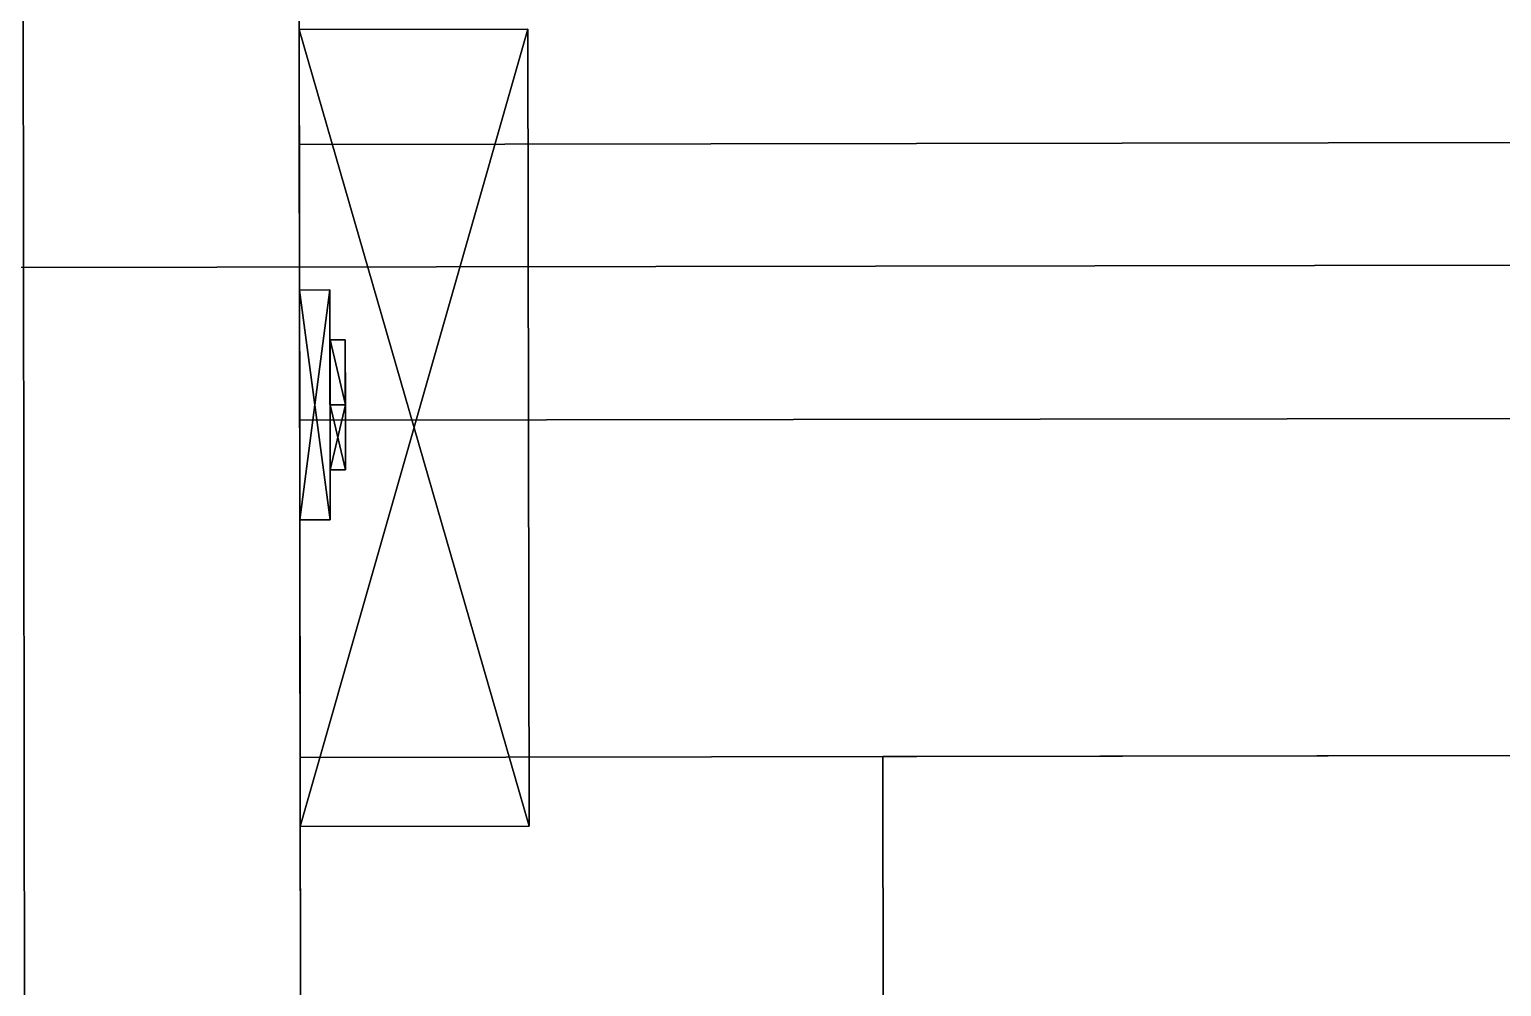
# Model space of a CAD drawing. Extents: x 0 to 3022, y -4615 to 0.
# Drawn here: x 1030.4 to 1126.4, y -3510.6 to -3448.2 of the extents above; entities that cross this region are included whole.
import ezdxf

# ---------------------------------------------------------------- set-up
doc = ezdxf.new("R2010")
doc.units = 0
for name, color, linetype in [('LAYER0', 7, 'CONTINUOUS'), ('LAYER1', 7, 'CONTINUOUS'), ('LAYER144', 7, 'CONTINUOUS'), ('LAYER148', 7, 'CONTINUOUS'), ('LAYER151', 7, 'CONTINUOUS'), ('LAYER153', 7, 'CONTINUOUS'), ('LAYER154', 7, 'CONTINUOUS'), ('LAYER163', 7, 'CONTINUOUS'), ('LAYER188', 7, 'CONTINUOUS'), ('LAYER229', 253, 'CONTINUOUS'), ('LAYER235', 253, 'CONTINUOUS'), ('LAYER241', 253, 'CONTINUOUS'), ('LAYER247', 253, 'CONTINUOUS'), ('LAYER253', 253, 'CONTINUOUS'), ('LAYER349', 7, 'CONTINUOUS'), ('LAYER350', 7, 'CONTINUOUS'), ('LAYER93', 253, 'CONTINUOUS')]:
    doc.layers.add(name, color=color, linetype=linetype)

msp = doc.modelspace()

# ---------------------------------------------------------------- linework, layer by layer
at = {"layer": 'LAYER0', "invisible_edges": 1}
for points in [[(2992, 0), (0, -4167.22), (0, 0), (2992, 0)], [(2992, -4162.78, 5), (0, 0, 5), (0, -4167.22, 5), (2992, -4162.78, 5)], [(0, 0, 5), (2992, -4162.78, 5), (2992, 0, 5), (0, 0, 5)], [(0, -4167.22), (2992, 0), (2992, -4162.78), (0, -4167.22)]]:
    msp.add_3dface(points, dxfattribs=at)
at = {"layer": 'LAYER144', "invisible_edges": 1}
for points in [[(1048.86, -4015.664, 5.0002), (1029.998, -3435.691, 5.0002), (1047.998, -3435.665, 5.0002), (1048.86, -4015.664, 5.0002)], [(1030.86, -4015.691, 2555), (1047.998, -3435.665, 2555), (1029.998, -3435.691, 2555), (1030.86, -4015.691, 2555)], [(1029.998, -3435.691, 5.0002), (1048.86, -4015.664, 5.0002), (1030.86, -4015.691, 5.0002), (1029.998, -3435.691, 5.0002)], [(1029.998, -3435.691, 5.0002), (1030.86, -4015.691, 2555), (1029.998, -3435.691, 2555), (1029.998, -3435.691, 5.0002)], [(1030.86, -4015.691, 2555), (1029.998, -3435.691, 5.0002), (1030.86, -4015.691, 5.0002), (1030.86, -4015.691, 2555)], [(1047.998, -3435.665, 2555), (1030.86, -4015.691, 2555), (1048.86, -4015.664, 2555), (1047.998, -3435.665, 2555)], [(1048.86, -4015.664, 5.0002), (1047.998, -3435.665, 2555), (1048.86, -4015.664, 2555), (1048.86, -4015.664, 5.0002)], [(1047.998, -3435.665, 2555), (1048.86, -4015.664, 5.0002), (1047.998, -3435.665, 5.0002), (1047.998, -3435.665, 2555)]]:
    msp.add_3dface(points, dxfattribs=at)
at = {"layer": 'LAYER148', "invisible_edges": 1}
for points in [[(1047.998, -3435.665, 2554), (1781.859, -4014.575, 2554), (1780.997, -3434.576, 2554), (1047.998, -3435.665, 2554)], [(1780.997, -3434.576, 2536), (1048.86, -4015.664, 2536), (1047.998, -3435.665, 2536), (1780.997, -3434.576, 2536)], [(1048.86, -4015.664, 2536), (1780.997, -3434.576, 2536), (1781.859, -4014.575, 2536), (1048.86, -4015.664, 2536)], [(1781.859, -4014.575, 2554), (1047.998, -3435.665, 2554), (1048.86, -4015.664, 2554), (1781.859, -4014.575, 2554)], [(1048.86, -4015.664, 2536), (1047.998, -3435.665, 2554), (1047.998, -3435.665, 2536), (1048.86, -4015.664, 2536)], [(1047.998, -3435.665, 2554), (1048.86, -4015.664, 2536), (1048.86, -4015.664, 2554), (1047.998, -3435.665, 2554)]]:
    msp.add_3dface(points, dxfattribs=at)
at = {"layer": 'LAYER151', "invisible_edges": 1}
for points in [[(1048.088, -3495.665, 466.9984), (1781.823, -3989.975, 466.9984), (1781.087, -3494.575, 466.9984), (1048.088, -3495.665, 466.9984)], [(1781.087, -3494.575, 448.9984), (1048.088, -3495.665, 466.9984), (1781.087, -3494.575, 466.9984), (1781.087, -3494.575, 448.9984)], [(1048.088, -3495.665, 466.9984), (1781.087, -3494.575, 448.9984), (1048.088, -3495.665, 448.9984), (1048.088, -3495.665, 466.9984)], [(1781.087, -3494.575, 448.9984), (1048.824, -3991.064, 448.9984), (1048.088, -3495.665, 448.9984), (1781.087, -3494.575, 448.9984)], [(1048.824, -3991.064, 448.9984), (1781.087, -3494.575, 448.9984), (1781.823, -3989.975, 448.9984), (1048.824, -3991.064, 448.9984)], [(1781.823, -3989.975, 466.9984), (1048.088, -3495.665, 466.9984), (1048.824, -3991.064, 466.9984), (1781.823, -3989.975, 466.9984)], [(1048.824, -3991.064, 448.9984), (1048.088, -3495.665, 466.9984), (1048.088, -3495.665, 448.9984), (1048.824, -3991.064, 448.9984)], [(1048.088, -3495.665, 466.9984), (1048.824, -3991.064, 448.9984), (1048.824, -3991.064, 466.9984), (1048.088, -3495.665, 466.9984)]]:
    msp.add_3dface(points, dxfattribs=at)
at = {"layer": 'LAYER153', "invisible_edges": 1}
for points in [[(1780.997, -3434.576, 85), (1048.86, -4015.664, 85), (1047.998, -3435.665, 85), (1780.997, -3434.576, 85)], [(1047.998, -3435.665, 103), (1781.859, -4014.575, 103), (1780.997, -3434.576, 103), (1047.998, -3435.665, 103)], [(1048.86, -4015.664, 85), (1780.997, -3434.576, 85), (1781.859, -4014.575, 85), (1048.86, -4015.664, 85)], [(1048.86, -4015.664, 85), (1047.998, -3435.665, 103), (1047.998, -3435.665, 85), (1048.86, -4015.664, 85)], [(1047.998, -3435.665, 103), (1048.86, -4015.664, 85), (1048.86, -4015.664, 103), (1047.998, -3435.665, 103)], [(1781.859, -4014.575, 103), (1047.998, -3435.665, 103), (1048.86, -4015.664, 103), (1781.859, -4014.575, 103)]]:
    msp.add_3dface(points, dxfattribs=at)
at = {"layer": 'LAYER154', "invisible_edges": 1}
for points in [[(1781.054, -3472.575, 5), (1048.028, -3455.664, 5), (1781.027, -3454.575, 5), (1781.054, -3472.575, 5)], [(1048.055, -3473.664, 85), (1781.027, -3454.575, 85), (1048.028, -3455.664, 85), (1048.055, -3473.664, 85)], [(1048.028, -3455.664, 5), (1781.027, -3454.575, 85), (1781.027, -3454.575, 5), (1048.028, -3455.664, 5)], [(1781.027, -3454.575, 85), (1048.028, -3455.664, 5), (1048.028, -3455.664, 85), (1781.027, -3454.575, 85)], [(1781.027, -3454.575, 85), (1048.055, -3473.664, 85), (1781.054, -3472.575, 85), (1781.027, -3454.575, 85)], [(1048.028, -3455.664, 5), (1781.054, -3472.575, 5), (1048.055, -3473.664, 5), (1048.028, -3455.664, 5)], [(1048.055, -3473.664, 85), (1048.028, -3455.664, 5), (1048.055, -3473.664, 5), (1048.055, -3473.664, 85)], [(1048.028, -3455.664, 5), (1048.055, -3473.664, 85), (1048.028, -3455.664, 85), (1048.028, -3455.664, 5)], [(1048.055, -3473.664, 85), (1781.054, -3472.575, 5), (1781.054, -3472.575, 85), (1048.055, -3473.664, 85)], [(1781.054, -3472.575, 5), (1048.055, -3473.664, 85), (1048.055, -3473.664, 5), (1781.054, -3472.575, 5)]]:
    msp.add_3dface(points, dxfattribs=at)
at = {"layer": 'LAYER163', "invisible_edges": 1}
for points in [[(1743.086, -3494.631, 106), (1086.114, -3513.607, 105.9998), (1086.087, -3495.607, 105.9998), (1743.086, -3494.631, 106)], [(1086.087, -3495.607, 249.4998), (1743.113, -3512.631, 249.5), (1743.086, -3494.631, 249.5), (1086.087, -3495.607, 249.4998)], [(1086.087, -3495.607, 249.4998), (1743.086, -3494.631, 106), (1086.087, -3495.607, 105.9998), (1086.087, -3495.607, 249.4998)], [(1743.086, -3494.631, 106), (1086.087, -3495.607, 249.4998), (1743.086, -3494.631, 249.5), (1743.086, -3494.631, 106)], [(1086.114, -3513.607, 105.9998), (1743.086, -3494.631, 106), (1743.113, -3512.631, 106), (1086.114, -3513.607, 105.9998)], [(1086.087, -3495.607, 249.4998), (1086.114, -3513.607, 105.9998), (1086.114, -3513.607, 249.4998), (1086.087, -3495.607, 249.4998)], [(1086.114, -3513.607, 105.9998), (1086.087, -3495.607, 249.4998), (1086.087, -3495.607, 105.9998), (1086.114, -3513.607, 105.9998)], [(1743.113, -3512.631, 249.5), (1086.087, -3495.607, 249.4998), (1086.114, -3513.607, 249.4998), (1743.113, -3512.631, 249.5)]]:
    msp.add_3dface(points, dxfattribs=at)
at = {"layer": 'LAYER188', "invisible_edges": 1}
for points in [[(1743.086, -3494.631, 277.4994), (1086.114, -3513.607, 277.4992), (1086.087, -3495.607, 277.4992), (1743.086, -3494.631, 277.4994)], [(1086.087, -3495.607, 420.9992), (1743.113, -3512.631, 420.9994), (1743.086, -3494.631, 420.9994), (1086.087, -3495.607, 420.9992)], [(1086.087, -3495.607, 420.9992), (1743.086, -3494.631, 277.4994), (1086.087, -3495.607, 277.4992), (1086.087, -3495.607, 420.9992)], [(1743.086, -3494.631, 277.4994), (1086.087, -3495.607, 420.9992), (1743.086, -3494.631, 420.9994), (1743.086, -3494.631, 277.4994)], [(1086.114, -3513.607, 277.4992), (1743.086, -3494.631, 277.4994), (1743.113, -3512.631, 277.4994), (1086.114, -3513.607, 277.4992)], [(1086.087, -3495.607, 420.9992), (1086.114, -3513.607, 277.4992), (1086.114, -3513.607, 420.9992), (1086.087, -3495.607, 420.9992)], [(1086.114, -3513.607, 277.4992), (1086.087, -3495.607, 420.9992), (1086.087, -3495.607, 277.4992), (1086.114, -3513.607, 277.4992)], [(1743.113, -3512.631, 420.9994), (1086.087, -3495.607, 420.9992), (1086.114, -3513.607, 420.9992), (1743.113, -3512.631, 420.9994)]]:
    msp.add_3dface(points, dxfattribs=at)
at = {"layer": 'LAYER229'}
for points in [[(1048.017, -3448.164, 181.2174), (1062.938, -3448.142, 181.2174), (1048.094, -3500.164, 181.2174), (1048.017, -3448.164, 181.2174)], [(1048.017, -3448.164, 194.7826), (1063.016, -3500.142, 194.7826), (1062.938, -3448.142, 194.7826), (1048.017, -3448.164, 194.7826)], [(1048.094, -3500.164, 194.7826), (1063.016, -3500.142, 194.7826), (1048.017, -3448.164, 194.7826), (1048.094, -3500.164, 194.7826)], [(1048.094, -3500.164, 181.2174), (1062.938, -3448.142, 181.2174), (1063.016, -3500.142, 181.2174), (1048.094, -3500.164, 181.2174)], [(1062.938, -3448.142, 181.2174), (1062.938, -3448.142, 194.7826), (1063.016, -3500.142, 181.2174), (1062.938, -3448.142, 181.2174)], [(1063.016, -3500.142, 181.2174), (1062.938, -3448.142, 194.7826), (1063.016, -3500.142, 194.7826), (1063.016, -3500.142, 181.2174)], [(1050.032, -3465.161, 214), (1048.042, -3465.164, 214), (1048.064, -3480.164, 214), (1050.032, -3465.161, 214)], [(1050.054, -3480.161, 162), (1048.042, -3465.164, 162), (1050.032, -3465.161, 162), (1050.054, -3480.161, 162)], [(1048.042, -3465.164, 162), (1048.042, -3465.164, 214), (1050.032, -3465.161, 214), (1048.042, -3465.164, 162)], [(1048.042, -3465.164, 162), (1050.032, -3465.161, 214), (1050.032, -3465.161, 162), (1048.042, -3465.164, 162)], [(1050.054, -3480.161, 162), (1048.064, -3480.164, 162), (1048.042, -3465.164, 162), (1050.054, -3480.161, 162)], [(1050.032, -3465.161, 214), (1048.064, -3480.164, 214), (1050.054, -3480.161, 214), (1050.032, -3465.161, 214)], [(1050.032, -3465.161, 162), (1050.032, -3465.161, 214), (1050.054, -3480.161, 214), (1050.032, -3465.161, 162)], [(1050.032, -3465.161, 162), (1050.054, -3480.161, 214), (1050.054, -3480.161, 162), (1050.032, -3465.161, 162)], [(1051.031, -3468.417, 206.087), (1051.038, -3472.66, 201.2909), (1050.036, -3468.418, 206.087), (1051.031, -3468.417, 206.087)], [(1050.036, -3468.418, 206.087), (1051.038, -3472.66, 210.883), (1051.031, -3468.417, 206.087), (1050.036, -3468.418, 206.087)], [(1051.031, -3468.417, 169.913), (1051.038, -3472.66, 165.117), (1050.036, -3468.418, 169.913), (1051.031, -3468.417, 169.913)], [(1050.036, -3468.418, 169.913), (1051.038, -3472.66, 174.7091), (1051.031, -3468.417, 169.913), (1050.036, -3468.418, 169.913)], [(1050.036, -3468.418, 206.087), (1051.038, -3472.66, 201.2909), (1050.043, -3472.661, 201.2909), (1050.036, -3468.418, 206.087)], [(1050.043, -3472.661, 210.883), (1050.043, -3472.661, 201.2909), (1050.036, -3468.418, 206.087), (1050.043, -3472.661, 210.883)], [(1050.043, -3472.661, 210.883), (1051.038, -3472.66, 210.883), (1050.036, -3468.418, 206.087), (1050.043, -3472.661, 210.883)], [(1050.036, -3468.418, 169.913), (1051.038, -3472.66, 165.117), (1050.043, -3472.661, 165.117), (1050.036, -3468.418, 169.913)], [(1050.043, -3472.661, 174.7091), (1050.043, -3472.661, 165.117), (1050.036, -3468.418, 169.913), (1050.043, -3472.661, 174.7091)], [(1050.043, -3472.661, 174.7091), (1051.038, -3472.66, 174.7091), (1050.036, -3468.418, 169.913), (1050.043, -3472.661, 174.7091)], [(1051.038, -3472.66, 210.883), (1051.044, -3476.902, 206.087), (1051.031, -3468.417, 206.087), (1051.038, -3472.66, 210.883)], [(1051.031, -3468.417, 206.087), (1051.044, -3476.902, 206.087), (1051.038, -3472.66, 201.2909), (1051.031, -3468.417, 206.087)], [(1051.038, -3472.66, 174.7091), (1051.044, -3476.902, 169.913), (1051.031, -3468.417, 169.913), (1051.038, -3472.66, 174.7091)], [(1051.031, -3468.417, 169.913), (1051.044, -3476.902, 169.913), (1051.038, -3472.66, 165.117), (1051.031, -3468.417, 169.913)], [(1051.038, -3472.66, 201.2909), (1051.044, -3476.902, 206.087), (1050.043, -3472.661, 201.2909), (1051.038, -3472.66, 201.2909)], [(1050.049, -3476.904, 206.087), (1051.038, -3472.66, 210.883), (1050.043, -3472.661, 210.883), (1050.049, -3476.904, 206.087)], [(1051.038, -3472.66, 165.117), (1051.044, -3476.902, 169.913), (1050.043, -3472.661, 165.117), (1051.038, -3472.66, 165.117)], [(1050.049, -3476.904, 169.913), (1051.038, -3472.66, 174.7091), (1050.043, -3472.661, 174.7091), (1050.049, -3476.904, 169.913)], [(1050.043, -3472.661, 201.2909), (1051.044, -3476.902, 206.087), (1050.049, -3476.904, 206.087), (1050.043, -3472.661, 201.2909)], [(1050.043, -3472.661, 210.883), (1050.049, -3476.904, 206.087), (1050.043, -3472.661, 201.2909), (1050.043, -3472.661, 210.883)], [(1050.043, -3472.661, 165.117), (1051.044, -3476.902, 169.913), (1050.049, -3476.904, 169.913), (1050.043, -3472.661, 165.117)], [(1050.043, -3472.661, 174.7091), (1050.049, -3476.904, 169.913), (1050.043, -3472.661, 165.117), (1050.043, -3472.661, 174.7091)], [(1051.044, -3476.902, 206.087), (1051.038, -3472.66, 210.883), (1050.049, -3476.904, 206.087), (1051.044, -3476.902, 206.087)], [(1051.044, -3476.902, 169.913), (1051.038, -3472.66, 174.7091), (1050.049, -3476.904, 169.913), (1051.044, -3476.902, 169.913)], [(1050.054, -3480.161, 214), (1048.064, -3480.164, 214), (1048.064, -3480.164, 162), (1050.054, -3480.161, 214)], [(1050.054, -3480.161, 214), (1048.064, -3480.164, 162), (1050.054, -3480.161, 162), (1050.054, -3480.161, 214)], [(1048.094, -3500.164, 181.2174), (1063.016, -3500.142, 181.2174), (1048.094, -3500.164, 194.7826), (1048.094, -3500.164, 181.2174)], [(1048.094, -3500.164, 194.7826), (1063.016, -3500.142, 181.2174), (1063.016, -3500.142, 194.7826), (1048.094, -3500.164, 194.7826)]]:
    msp.add_3dface(points, dxfattribs=at)
at = {"layer": 'LAYER235'}
for points in [[(1048.017, -3448.164, 747.2172), (1062.938, -3448.142, 747.2172), (1048.094, -3500.164, 747.2172), (1048.017, -3448.164, 747.2172)], [(1048.017, -3448.164, 760.7824), (1063.016, -3500.142, 760.7824), (1062.938, -3448.142, 760.7824), (1048.017, -3448.164, 760.7824)], [(1048.094, -3500.164, 760.7824), (1063.016, -3500.142, 760.7824), (1048.017, -3448.164, 760.7824), (1048.094, -3500.164, 760.7824)], [(1048.094, -3500.164, 747.2172), (1062.938, -3448.142, 747.2172), (1063.016, -3500.142, 747.2172), (1048.094, -3500.164, 747.2172)], [(1062.938, -3448.142, 747.2172), (1062.938, -3448.142, 760.7824), (1063.016, -3500.142, 747.2172), (1062.938, -3448.142, 747.2172)], [(1063.016, -3500.142, 747.2172), (1062.938, -3448.142, 760.7824), (1063.016, -3500.142, 760.7824), (1063.016, -3500.142, 747.2172)], [(1050.032, -3465.161, 779.9998), (1048.042, -3465.164, 779.9998), (1048.064, -3480.164, 779.9998), (1050.032, -3465.161, 779.9998)], [(1050.054, -3480.161, 727.9998), (1048.042, -3465.164, 727.9998), (1050.032, -3465.161, 727.9998), (1050.054, -3480.161, 727.9998)], [(1048.042, -3465.164, 727.9998), (1048.042, -3465.164, 779.9998), (1050.032, -3465.161, 779.9998), (1048.042, -3465.164, 727.9998)], [(1048.042, -3465.164, 727.9998), (1050.032, -3465.161, 779.9998), (1050.032, -3465.161, 727.9998), (1048.042, -3465.164, 727.9998)], [(1050.054, -3480.161, 727.9998), (1048.064, -3480.164, 727.9998), (1048.042, -3465.164, 727.9998), (1050.054, -3480.161, 727.9998)], [(1050.032, -3465.161, 779.9998), (1048.064, -3480.164, 779.9998), (1050.054, -3480.161, 779.9998), (1050.032, -3465.161, 779.9998)], [(1050.032, -3465.161, 727.9998), (1050.032, -3465.161, 779.9998), (1050.054, -3480.161, 779.9998), (1050.032, -3465.161, 727.9998)], [(1050.032, -3465.161, 727.9998), (1050.054, -3480.161, 779.9998), (1050.054, -3480.161, 727.9998), (1050.032, -3465.161, 727.9998)], [(1051.031, -3468.417, 772.0868), (1051.038, -3472.66, 767.2908), (1050.036, -3468.418, 772.0868), (1051.031, -3468.417, 772.0868)], [(1050.036, -3468.418, 772.0868), (1051.038, -3472.66, 776.8828), (1051.031, -3468.417, 772.0868), (1050.036, -3468.418, 772.0868)], [(1051.031, -3468.417, 735.9128), (1051.038, -3472.66, 731.1168), (1050.036, -3468.418, 735.9128), (1051.031, -3468.417, 735.9128)], [(1050.036, -3468.418, 735.9128), (1051.038, -3472.66, 740.7089), (1051.031, -3468.417, 735.9128), (1050.036, -3468.418, 735.9128)], [(1050.036, -3468.418, 772.0868), (1051.038, -3472.66, 767.2908), (1050.043, -3472.661, 767.2908), (1050.036, -3468.418, 772.0868)], [(1050.043, -3472.661, 776.8828), (1050.043, -3472.661, 767.2908), (1050.036, -3468.418, 772.0868), (1050.043, -3472.661, 776.8828)], [(1050.043, -3472.661, 776.8828), (1051.038, -3472.66, 776.8828), (1050.036, -3468.418, 772.0868), (1050.043, -3472.661, 776.8828)], [(1050.036, -3468.418, 735.9128), (1051.038, -3472.66, 731.1168), (1050.043, -3472.661, 731.1168), (1050.036, -3468.418, 735.9128)], [(1050.043, -3472.661, 740.7089), (1050.043, -3472.661, 731.1168), (1050.036, -3468.418, 735.9128), (1050.043, -3472.661, 740.7089)], [(1050.043, -3472.661, 740.7089), (1051.038, -3472.66, 740.7089), (1050.036, -3468.418, 735.9128), (1050.043, -3472.661, 740.7089)], [(1051.038, -3472.66, 776.8828), (1051.044, -3476.902, 772.0868), (1051.031, -3468.417, 772.0868), (1051.038, -3472.66, 776.8828)], [(1051.031, -3468.417, 772.0868), (1051.044, -3476.902, 772.0868), (1051.038, -3472.66, 767.2908), (1051.031, -3468.417, 772.0868)], [(1051.038, -3472.66, 740.7089), (1051.044, -3476.902, 735.9128), (1051.031, -3468.417, 735.9128), (1051.038, -3472.66, 740.7089)], [(1051.031, -3468.417, 735.9128), (1051.044, -3476.902, 735.9128), (1051.038, -3472.66, 731.1168), (1051.031, -3468.417, 735.9128)], [(1051.038, -3472.66, 767.2908), (1051.044, -3476.902, 772.0868), (1050.043, -3472.661, 767.2908), (1051.038, -3472.66, 767.2908)], [(1050.049, -3476.904, 772.0868), (1051.038, -3472.66, 776.8828), (1050.043, -3472.661, 776.8828), (1050.049, -3476.904, 772.0868)], [(1051.038, -3472.66, 731.1168), (1051.044, -3476.902, 735.9128), (1050.043, -3472.661, 731.1168), (1051.038, -3472.66, 731.1168)], [(1050.049, -3476.904, 735.9128), (1051.038, -3472.66, 740.7089), (1050.043, -3472.661, 740.7089), (1050.049, -3476.904, 735.9128)], [(1050.043, -3472.661, 767.2908), (1051.044, -3476.902, 772.0868), (1050.049, -3476.904, 772.0868), (1050.043, -3472.661, 767.2908)], [(1050.043, -3472.661, 776.8828), (1050.049, -3476.904, 772.0868), (1050.043, -3472.661, 767.2908), (1050.043, -3472.661, 776.8828)], [(1050.043, -3472.661, 731.1168), (1051.044, -3476.902, 735.9128), (1050.049, -3476.904, 735.9128), (1050.043, -3472.661, 731.1168)], [(1050.043, -3472.661, 740.7089), (1050.049, -3476.904, 735.9128), (1050.043, -3472.661, 731.1168), (1050.043, -3472.661, 740.7089)], [(1051.044, -3476.902, 772.0868), (1051.038, -3472.66, 776.8828), (1050.049, -3476.904, 772.0868), (1051.044, -3476.902, 772.0868)], [(1051.044, -3476.902, 735.9128), (1051.038, -3472.66, 740.7089), (1050.049, -3476.904, 735.9128), (1051.044, -3476.902, 735.9128)], [(1050.054, -3480.161, 779.9998), (1048.064, -3480.164, 779.9998), (1048.064, -3480.164, 727.9998), (1050.054, -3480.161, 779.9998)], [(1050.054, -3480.161, 779.9998), (1048.064, -3480.164, 727.9998), (1050.054, -3480.161, 727.9998), (1050.054, -3480.161, 779.9998)], [(1048.094, -3500.164, 747.2172), (1063.016, -3500.142, 747.2172), (1048.094, -3500.164, 760.7824), (1048.094, -3500.164, 747.2172)], [(1048.094, -3500.164, 760.7824), (1063.016, -3500.142, 747.2172), (1063.016, -3500.142, 760.7824), (1048.094, -3500.164, 760.7824)]]:
    msp.add_3dface(points, dxfattribs=at)
at = {"layer": 'LAYER241'}
for points in [[(1048.017, -3448.164, 1313.217), (1062.938, -3448.142, 1313.217), (1048.094, -3500.164, 1313.217), (1048.017, -3448.164, 1313.217)], [(1048.017, -3448.164, 1326.783), (1063.016, -3500.142, 1326.783), (1062.938, -3448.142, 1326.783), (1048.017, -3448.164, 1326.783)], [(1048.094, -3500.164, 1326.783), (1063.016, -3500.142, 1326.783), (1048.017, -3448.164, 1326.783), (1048.094, -3500.164, 1326.783)], [(1048.094, -3500.164, 1313.217), (1062.938, -3448.142, 1313.217), (1063.016, -3500.142, 1313.217), (1048.094, -3500.164, 1313.217)], [(1062.938, -3448.142, 1313.217), (1062.938, -3448.142, 1326.783), (1063.016, -3500.142, 1313.217), (1062.938, -3448.142, 1313.217)], [(1063.016, -3500.142, 1313.217), (1062.938, -3448.142, 1326.783), (1063.016, -3500.142, 1326.783), (1063.016, -3500.142, 1313.217)], [(1050.032, -3465.161, 1346), (1048.042, -3465.164, 1346), (1048.064, -3480.164, 1346), (1050.032, -3465.161, 1346)], [(1050.054, -3480.161, 1294), (1048.042, -3465.164, 1294), (1050.032, -3465.161, 1294), (1050.054, -3480.161, 1294)], [(1048.042, -3465.164, 1294), (1048.042, -3465.164, 1346), (1050.032, -3465.161, 1346), (1048.042, -3465.164, 1294)], [(1048.042, -3465.164, 1294), (1050.032, -3465.161, 1346), (1050.032, -3465.161, 1294), (1048.042, -3465.164, 1294)], [(1050.054, -3480.161, 1294), (1048.064, -3480.164, 1294), (1048.042, -3465.164, 1294), (1050.054, -3480.161, 1294)], [(1050.032, -3465.161, 1346), (1048.064, -3480.164, 1346), (1050.054, -3480.161, 1346), (1050.032, -3465.161, 1346)], [(1050.032, -3465.161, 1294), (1050.032, -3465.161, 1346), (1050.054, -3480.161, 1346), (1050.032, -3465.161, 1294)], [(1050.032, -3465.161, 1294), (1050.054, -3480.161, 1346), (1050.054, -3480.161, 1294), (1050.032, -3465.161, 1294)], [(1051.031, -3468.417, 1338.087), (1051.038, -3472.66, 1333.291), (1050.036, -3468.418, 1338.087), (1051.031, -3468.417, 1338.087)], [(1050.036, -3468.418, 1338.087), (1051.038, -3472.66, 1342.883), (1051.031, -3468.417, 1338.087), (1050.036, -3468.418, 1338.087)], [(1051.031, -3468.417, 1301.913), (1051.038, -3472.66, 1297.117), (1050.036, -3468.418, 1301.913), (1051.031, -3468.417, 1301.913)], [(1050.036, -3468.418, 1301.913), (1051.038, -3472.66, 1306.709), (1051.031, -3468.417, 1301.913), (1050.036, -3468.418, 1301.913)], [(1050.036, -3468.418, 1338.087), (1051.038, -3472.66, 1333.291), (1050.043, -3472.661, 1333.291), (1050.036, -3468.418, 1338.087)], [(1050.043, -3472.661, 1342.883), (1050.043, -3472.661, 1333.291), (1050.036, -3468.418, 1338.087), (1050.043, -3472.661, 1342.883)], [(1050.043, -3472.661, 1342.883), (1051.038, -3472.66, 1342.883), (1050.036, -3468.418, 1338.087), (1050.043, -3472.661, 1342.883)], [(1050.036, -3468.418, 1301.913), (1051.038, -3472.66, 1297.117), (1050.043, -3472.661, 1297.117), (1050.036, -3468.418, 1301.913)], [(1050.043, -3472.661, 1306.709), (1050.043, -3472.661, 1297.117), (1050.036, -3468.418, 1301.913), (1050.043, -3472.661, 1306.709)], [(1050.043, -3472.661, 1306.709), (1051.038, -3472.66, 1306.709), (1050.036, -3468.418, 1301.913), (1050.043, -3472.661, 1306.709)], [(1051.038, -3472.66, 1342.883), (1051.044, -3476.902, 1338.087), (1051.031, -3468.417, 1338.087), (1051.038, -3472.66, 1342.883)], [(1051.031, -3468.417, 1338.087), (1051.044, -3476.902, 1338.087), (1051.038, -3472.66, 1333.291), (1051.031, -3468.417, 1338.087)], [(1051.038, -3472.66, 1306.709), (1051.044, -3476.902, 1301.913), (1051.031, -3468.417, 1301.913), (1051.038, -3472.66, 1306.709)], [(1051.031, -3468.417, 1301.913), (1051.044, -3476.902, 1301.913), (1051.038, -3472.66, 1297.117), (1051.031, -3468.417, 1301.913)], [(1051.038, -3472.66, 1333.291), (1051.044, -3476.902, 1338.087), (1050.043, -3472.661, 1333.291), (1051.038, -3472.66, 1333.291)], [(1050.049, -3476.904, 1338.087), (1051.038, -3472.66, 1342.883), (1050.043, -3472.661, 1342.883), (1050.049, -3476.904, 1338.087)], [(1051.038, -3472.66, 1297.117), (1051.044, -3476.902, 1301.913), (1050.043, -3472.661, 1297.117), (1051.038, -3472.66, 1297.117)], [(1050.049, -3476.904, 1301.913), (1051.038, -3472.66, 1306.709), (1050.043, -3472.661, 1306.709), (1050.049, -3476.904, 1301.913)], [(1050.043, -3472.661, 1333.291), (1051.044, -3476.902, 1338.087), (1050.049, -3476.904, 1338.087), (1050.043, -3472.661, 1333.291)], [(1050.043, -3472.661, 1342.883), (1050.049, -3476.904, 1338.087), (1050.043, -3472.661, 1333.291), (1050.043, -3472.661, 1342.883)], [(1050.043, -3472.661, 1297.117), (1051.044, -3476.902, 1301.913), (1050.049, -3476.904, 1301.913), (1050.043, -3472.661, 1297.117)], [(1050.043, -3472.661, 1306.709), (1050.049, -3476.904, 1301.913), (1050.043, -3472.661, 1297.117), (1050.043, -3472.661, 1306.709)], [(1051.044, -3476.902, 1338.087), (1051.038, -3472.66, 1342.883), (1050.049, -3476.904, 1338.087), (1051.044, -3476.902, 1338.087)], [(1051.044, -3476.902, 1301.913), (1051.038, -3472.66, 1306.709), (1050.049, -3476.904, 1301.913), (1051.044, -3476.902, 1301.913)], [(1050.054, -3480.161, 1346), (1048.064, -3480.164, 1346), (1048.064, -3480.164, 1294), (1050.054, -3480.161, 1346)], [(1050.054, -3480.161, 1346), (1048.064, -3480.164, 1294), (1050.054, -3480.161, 1294), (1050.054, -3480.161, 1346)], [(1048.094, -3500.164, 1313.217), (1063.016, -3500.142, 1313.217), (1048.094, -3500.164, 1326.783), (1048.094, -3500.164, 1313.217)], [(1048.094, -3500.164, 1326.783), (1063.016, -3500.142, 1313.217), (1063.016, -3500.142, 1326.783), (1048.094, -3500.164, 1326.783)]]:
    msp.add_3dface(points, dxfattribs=at)
at = {"layer": 'LAYER247'}
for points in [[(1048.017, -3448.164, 1879.217), (1062.938, -3448.142, 1879.217), (1048.094, -3500.164, 1879.217), (1048.017, -3448.164, 1879.217)], [(1048.017, -3448.164, 1892.783), (1063.016, -3500.142, 1892.783), (1062.938, -3448.142, 1892.783), (1048.017, -3448.164, 1892.783)], [(1048.094, -3500.164, 1892.783), (1063.016, -3500.142, 1892.783), (1048.017, -3448.164, 1892.783), (1048.094, -3500.164, 1892.783)], [(1048.094, -3500.164, 1879.217), (1062.938, -3448.142, 1879.217), (1063.016, -3500.142, 1879.217), (1048.094, -3500.164, 1879.217)], [(1062.938, -3448.142, 1879.217), (1062.938, -3448.142, 1892.783), (1063.016, -3500.142, 1879.217), (1062.938, -3448.142, 1879.217)], [(1063.016, -3500.142, 1879.217), (1062.938, -3448.142, 1892.783), (1063.016, -3500.142, 1892.783), (1063.016, -3500.142, 1879.217)], [(1050.032, -3465.161, 1912), (1048.042, -3465.164, 1912), (1048.064, -3480.164, 1912), (1050.032, -3465.161, 1912)], [(1050.054, -3480.161, 1860), (1048.042, -3465.164, 1860), (1050.032, -3465.161, 1860), (1050.054, -3480.161, 1860)], [(1048.042, -3465.164, 1860), (1048.042, -3465.164, 1912), (1050.032, -3465.161, 1912), (1048.042, -3465.164, 1860)], [(1048.042, -3465.164, 1860), (1050.032, -3465.161, 1912), (1050.032, -3465.161, 1860), (1048.042, -3465.164, 1860)], [(1050.054, -3480.161, 1860), (1048.064, -3480.164, 1860), (1048.042, -3465.164, 1860), (1050.054, -3480.161, 1860)], [(1050.032, -3465.161, 1912), (1048.064, -3480.164, 1912), (1050.054, -3480.161, 1912), (1050.032, -3465.161, 1912)], [(1050.032, -3465.161, 1860), (1050.032, -3465.161, 1912), (1050.054, -3480.161, 1912), (1050.032, -3465.161, 1860)], [(1050.032, -3465.161, 1860), (1050.054, -3480.161, 1912), (1050.054, -3480.161, 1860), (1050.032, -3465.161, 1860)], [(1051.031, -3468.417, 1904.087), (1051.038, -3472.66, 1899.291), (1050.036, -3468.418, 1904.087), (1051.031, -3468.417, 1904.087)], [(1050.036, -3468.418, 1904.087), (1051.038, -3472.66, 1908.883), (1051.031, -3468.417, 1904.087), (1050.036, -3468.418, 1904.087)], [(1051.031, -3468.417, 1867.913), (1051.038, -3472.66, 1863.117), (1050.036, -3468.418, 1867.913), (1051.031, -3468.417, 1867.913)], [(1050.036, -3468.418, 1867.913), (1051.038, -3472.66, 1872.709), (1051.031, -3468.417, 1867.913), (1050.036, -3468.418, 1867.913)], [(1050.036, -3468.418, 1904.087), (1051.038, -3472.66, 1899.291), (1050.043, -3472.661, 1899.291), (1050.036, -3468.418, 1904.087)], [(1050.043, -3472.661, 1908.883), (1050.043, -3472.661, 1899.291), (1050.036, -3468.418, 1904.087), (1050.043, -3472.661, 1908.883)], [(1050.043, -3472.661, 1908.883), (1051.038, -3472.66, 1908.883), (1050.036, -3468.418, 1904.087), (1050.043, -3472.661, 1908.883)], [(1050.036, -3468.418, 1867.913), (1051.038, -3472.66, 1863.117), (1050.043, -3472.661, 1863.117), (1050.036, -3468.418, 1867.913)], [(1050.043, -3472.661, 1872.709), (1050.043, -3472.661, 1863.117), (1050.036, -3468.418, 1867.913), (1050.043, -3472.661, 1872.709)], [(1050.043, -3472.661, 1872.709), (1051.038, -3472.66, 1872.709), (1050.036, -3468.418, 1867.913), (1050.043, -3472.661, 1872.709)], [(1051.038, -3472.66, 1908.883), (1051.044, -3476.902, 1904.087), (1051.031, -3468.417, 1904.087), (1051.038, -3472.66, 1908.883)], [(1051.031, -3468.417, 1904.087), (1051.044, -3476.902, 1904.087), (1051.038, -3472.66, 1899.291), (1051.031, -3468.417, 1904.087)], [(1051.038, -3472.66, 1872.709), (1051.044, -3476.902, 1867.913), (1051.031, -3468.417, 1867.913), (1051.038, -3472.66, 1872.709)], [(1051.031, -3468.417, 1867.913), (1051.044, -3476.902, 1867.913), (1051.038, -3472.66, 1863.117), (1051.031, -3468.417, 1867.913)], [(1051.038, -3472.66, 1899.291), (1051.044, -3476.902, 1904.087), (1050.043, -3472.661, 1899.291), (1051.038, -3472.66, 1899.291)], [(1050.049, -3476.904, 1904.087), (1051.038, -3472.66, 1908.883), (1050.043, -3472.661, 1908.883), (1050.049, -3476.904, 1904.087)], [(1051.038, -3472.66, 1863.117), (1051.044, -3476.902, 1867.913), (1050.043, -3472.661, 1863.117), (1051.038, -3472.66, 1863.117)], [(1050.049, -3476.904, 1867.913), (1051.038, -3472.66, 1872.709), (1050.043, -3472.661, 1872.709), (1050.049, -3476.904, 1867.913)], [(1050.043, -3472.661, 1899.291), (1051.044, -3476.902, 1904.087), (1050.049, -3476.904, 1904.087), (1050.043, -3472.661, 1899.291)], [(1050.043, -3472.661, 1908.883), (1050.049, -3476.904, 1904.087), (1050.043, -3472.661, 1899.291), (1050.043, -3472.661, 1908.883)], [(1050.043, -3472.661, 1863.117), (1051.044, -3476.902, 1867.913), (1050.049, -3476.904, 1867.913), (1050.043, -3472.661, 1863.117)], [(1050.043, -3472.661, 1872.709), (1050.049, -3476.904, 1867.913), (1050.043, -3472.661, 1863.117), (1050.043, -3472.661, 1872.709)], [(1051.044, -3476.902, 1904.087), (1051.038, -3472.66, 1908.883), (1050.049, -3476.904, 1904.087), (1051.044, -3476.902, 1904.087)], [(1051.044, -3476.902, 1867.913), (1051.038, -3472.66, 1872.709), (1050.049, -3476.904, 1867.913), (1051.044, -3476.902, 1867.913)], [(1050.054, -3480.161, 1912), (1048.064, -3480.164, 1912), (1048.064, -3480.164, 1860), (1050.054, -3480.161, 1912)], [(1050.054, -3480.161, 1912), (1048.064, -3480.164, 1860), (1050.054, -3480.161, 1860), (1050.054, -3480.161, 1912)], [(1048.094, -3500.164, 1879.217), (1063.016, -3500.142, 1879.217), (1048.094, -3500.164, 1892.783), (1048.094, -3500.164, 1879.217)], [(1048.094, -3500.164, 1892.783), (1063.016, -3500.142, 1879.217), (1063.016, -3500.142, 1892.783), (1048.094, -3500.164, 1892.783)]]:
    msp.add_3dface(points, dxfattribs=at)
at = {"layer": 'LAYER253'}
for points in [[(1048.017, -3448.164, 2445.216), (1062.938, -3448.142, 2445.216), (1048.094, -3500.164, 2445.216), (1048.017, -3448.164, 2445.216)], [(1048.017, -3448.164, 2458.782), (1063.016, -3500.142, 2458.782), (1062.938, -3448.142, 2458.782), (1048.017, -3448.164, 2458.782)], [(1048.094, -3500.164, 2458.782), (1063.016, -3500.142, 2458.782), (1048.017, -3448.164, 2458.782), (1048.094, -3500.164, 2458.782)], [(1048.094, -3500.164, 2445.216), (1062.938, -3448.142, 2445.216), (1063.016, -3500.142, 2445.216), (1048.094, -3500.164, 2445.216)], [(1062.938, -3448.142, 2445.216), (1062.938, -3448.142, 2458.782), (1063.016, -3500.142, 2445.216), (1062.938, -3448.142, 2445.216)], [(1063.016, -3500.142, 2445.216), (1062.938, -3448.142, 2458.782), (1063.016, -3500.142, 2458.782), (1063.016, -3500.142, 2445.216)], [(1050.032, -3465.161, 2477.999), (1048.042, -3465.164, 2477.999), (1048.064, -3480.164, 2477.999), (1050.032, -3465.161, 2477.999)], [(1050.054, -3480.161, 2425.999), (1048.042, -3465.164, 2425.999), (1050.032, -3465.161, 2425.999), (1050.054, -3480.161, 2425.999)], [(1048.042, -3465.164, 2425.999), (1048.042, -3465.164, 2477.999), (1050.032, -3465.161, 2477.999), (1048.042, -3465.164, 2425.999)], [(1048.042, -3465.164, 2425.999), (1050.032, -3465.161, 2477.999), (1050.032, -3465.161, 2425.999), (1048.042, -3465.164, 2425.999)], [(1050.054, -3480.161, 2425.999), (1048.064, -3480.164, 2425.999), (1048.042, -3465.164, 2425.999), (1050.054, -3480.161, 2425.999)], [(1050.032, -3465.161, 2477.999), (1048.064, -3480.164, 2477.999), (1050.054, -3480.161, 2477.999), (1050.032, -3465.161, 2477.999)], [(1050.032, -3465.161, 2425.999), (1050.032, -3465.161, 2477.999), (1050.054, -3480.161, 2477.999), (1050.032, -3465.161, 2425.999)], [(1050.032, -3465.161, 2425.999), (1050.054, -3480.161, 2477.999), (1050.054, -3480.161, 2425.999), (1050.032, -3465.161, 2425.999)], [(1051.031, -3468.417, 2470.086), (1051.038, -3472.66, 2465.29), (1050.036, -3468.418, 2470.086), (1051.031, -3468.417, 2470.086)], [(1050.036, -3468.418, 2470.086), (1051.038, -3472.66, 2474.882), (1051.031, -3468.417, 2470.086), (1050.036, -3468.418, 2470.086)], [(1051.031, -3468.417, 2433.912), (1051.038, -3472.66, 2429.116), (1050.036, -3468.418, 2433.912), (1051.031, -3468.417, 2433.912)], [(1050.036, -3468.418, 2433.912), (1051.038, -3472.66, 2438.708), (1051.031, -3468.417, 2433.912), (1050.036, -3468.418, 2433.912)], [(1050.036, -3468.418, 2470.086), (1051.038, -3472.66, 2465.29), (1050.043, -3472.661, 2465.29), (1050.036, -3468.418, 2470.086)], [(1050.043, -3472.661, 2474.882), (1050.043, -3472.661, 2465.29), (1050.036, -3468.418, 2470.086), (1050.043, -3472.661, 2474.882)], [(1050.043, -3472.661, 2474.882), (1051.038, -3472.66, 2474.882), (1050.036, -3468.418, 2470.086), (1050.043, -3472.661, 2474.882)], [(1050.036, -3468.418, 2433.912), (1051.038, -3472.66, 2429.116), (1050.043, -3472.661, 2429.116), (1050.036, -3468.418, 2433.912)], [(1050.043, -3472.661, 2438.708), (1050.043, -3472.661, 2429.116), (1050.036, -3468.418, 2433.912), (1050.043, -3472.661, 2438.708)], [(1050.043, -3472.661, 2438.708), (1051.038, -3472.66, 2438.708), (1050.036, -3468.418, 2433.912), (1050.043, -3472.661, 2438.708)], [(1051.038, -3472.66, 2474.882), (1051.044, -3476.902, 2470.086), (1051.031, -3468.417, 2470.086), (1051.038, -3472.66, 2474.882)], [(1051.031, -3468.417, 2470.086), (1051.044, -3476.902, 2470.086), (1051.038, -3472.66, 2465.29), (1051.031, -3468.417, 2470.086)], [(1051.038, -3472.66, 2438.708), (1051.044, -3476.902, 2433.912), (1051.031, -3468.417, 2433.912), (1051.038, -3472.66, 2438.708)], [(1051.031, -3468.417, 2433.912), (1051.044, -3476.902, 2433.912), (1051.038, -3472.66, 2429.116), (1051.031, -3468.417, 2433.912)], [(1051.038, -3472.66, 2465.29), (1051.044, -3476.902, 2470.086), (1050.043, -3472.661, 2465.29), (1051.038, -3472.66, 2465.29)], [(1050.049, -3476.904, 2470.086), (1051.038, -3472.66, 2474.882), (1050.043, -3472.661, 2474.882), (1050.049, -3476.904, 2470.086)], [(1051.038, -3472.66, 2429.116), (1051.044, -3476.902, 2433.912), (1050.043, -3472.661, 2429.116), (1051.038, -3472.66, 2429.116)], [(1050.049, -3476.904, 2433.912), (1051.038, -3472.66, 2438.708), (1050.043, -3472.661, 2438.708), (1050.049, -3476.904, 2433.912)], [(1050.043, -3472.661, 2465.29), (1051.044, -3476.902, 2470.086), (1050.049, -3476.904, 2470.086), (1050.043, -3472.661, 2465.29)], [(1050.043, -3472.661, 2474.882), (1050.049, -3476.904, 2470.086), (1050.043, -3472.661, 2465.29), (1050.043, -3472.661, 2474.882)], [(1050.043, -3472.661, 2429.116), (1051.044, -3476.902, 2433.912), (1050.049, -3476.904, 2433.912), (1050.043, -3472.661, 2429.116)], [(1050.043, -3472.661, 2438.708), (1050.049, -3476.904, 2433.912), (1050.043, -3472.661, 2429.116), (1050.043, -3472.661, 2438.708)], [(1051.044, -3476.902, 2470.086), (1051.038, -3472.66, 2474.882), (1050.049, -3476.904, 2470.086), (1051.044, -3476.902, 2470.086)], [(1051.044, -3476.902, 2433.912), (1051.038, -3472.66, 2438.708), (1050.049, -3476.904, 2433.912), (1051.044, -3476.902, 2433.912)], [(1050.054, -3480.161, 2477.999), (1048.064, -3480.164, 2477.999), (1048.064, -3480.164, 2425.999), (1050.054, -3480.161, 2477.999)], [(1050.054, -3480.161, 2477.999), (1048.064, -3480.164, 2425.999), (1050.054, -3480.161, 2425.999), (1050.054, -3480.161, 2477.999)], [(1048.094, -3500.164, 2445.216), (1063.016, -3500.142, 2445.216), (1048.094, -3500.164, 2458.782), (1048.094, -3500.164, 2445.216)], [(1048.094, -3500.164, 2458.782), (1063.016, -3500.142, 2445.216), (1063.016, -3500.142, 2458.782), (1048.094, -3500.164, 2458.782)]]:
    msp.add_3dface(points, dxfattribs=at)
at = {"layer": 'LAYER349', "invisible_edges": 1}
for points in [[(1047.998, -3435.665, 2038.994), (1781.823, -3989.975, 2038.994), (1780.997, -3434.575, 2038.994), (1047.998, -3435.665, 2038.994)], [(1780.997, -3434.575, 2020.994), (1048.823, -3991.064, 2020.994), (1047.998, -3435.665, 2020.994), (1780.997, -3434.575, 2020.994)], [(1048.823, -3991.064, 2020.994), (1780.997, -3434.575, 2020.994), (1781.823, -3989.975, 2020.994), (1048.823, -3991.064, 2020.994)], [(1781.823, -3989.975, 2038.994), (1047.998, -3435.665, 2038.994), (1048.823, -3991.064, 2038.994), (1781.823, -3989.975, 2038.994)], [(1048.823, -3991.064, 2020.994), (1047.998, -3435.665, 2038.994), (1047.998, -3435.665, 2020.994), (1048.823, -3991.064, 2020.994)], [(1047.998, -3435.665, 2038.994), (1048.823, -3991.064, 2020.994), (1048.823, -3991.064, 2038.994), (1047.998, -3435.665, 2038.994)]]:
    msp.add_3dface(points, dxfattribs=at)
at = {"layer": 'LAYER350', "invisible_edges": 1}
for points in [[(1047.998, -3435.665, 970.9968), (1781.823, -3989.975, 970.9968), (1780.997, -3434.575, 970.9968), (1047.998, -3435.665, 970.9968)], [(1780.997, -3434.575, 952.9968), (1048.823, -3991.064, 952.9968), (1047.998, -3435.665, 952.9968), (1780.997, -3434.575, 952.9968)], [(1048.823, -3991.064, 952.9968), (1780.997, -3434.575, 952.9968), (1781.823, -3989.975, 952.9968), (1048.823, -3991.064, 952.9968)], [(1781.823, -3989.975, 970.9968), (1047.998, -3435.665, 970.9968), (1048.823, -3991.064, 970.9968), (1781.823, -3989.975, 970.9968)], [(1048.823, -3991.064, 952.9968), (1047.998, -3435.665, 970.9968), (1047.998, -3435.665, 952.9968), (1048.823, -3991.064, 952.9968)], [(1047.998, -3435.665, 970.9968), (1048.823, -3991.064, 952.9968), (1048.823, -3991.064, 970.9968), (1047.998, -3435.665, 970.9968)]]:
    msp.add_3dface(points, dxfattribs=at)
at = {"layer": 'LAYER93', "invisible_edges": 1}
for points in [[(2741.045, -3461.151, 2554.999), (601.0205, -3446.331, 2554.999), (2741.018, -3443.151, 2554.999), (2741.045, -3461.151, 2554.999)], [(601.0474, -3464.331, 2634.999), (2741.018, -3443.151, 2634.999), (601.0205, -3446.331, 2634.999), (601.0474, -3464.331, 2634.999)], [(2741.018, -3443.151, 2634.999), (601.0474, -3464.331, 2634.999), (2741.045, -3461.151, 2634.999), (2741.018, -3443.151, 2634.999)], [(601.0205, -3446.331, 2554.999), (2741.045, -3461.151, 2554.999), (601.0474, -3464.331, 2554.999), (601.0205, -3446.331, 2554.999)], [(601.0474, -3464.331, 2634.999), (2741.045, -3461.151, 2554.999), (2741.045, -3461.151, 2634.999), (601.0474, -3464.331, 2634.999)], [(2741.045, -3461.151, 2554.999), (601.0474, -3464.331, 2634.999), (601.0474, -3464.331, 2554.999), (2741.045, -3461.151, 2554.999)]]:
    msp.add_3dface(points, dxfattribs=at)

# ---------------------------------------------------------------- meshes
at = {"layer": 'LAYER1'}
mesh = msp.add_polymesh((5, 2), dxfattribs=at)
for k, corner in enumerate([(2842, -150, 2611), (150, -150, 2611), (2842, -4013, 2611), (2842, -150, 2611), (150, -4017, 2611), (2842, -4013, 2611), (150, -150, 2611), (150, -4017, 2611), (0, 0, 2611), (0, -4167.223, 2611)]):
    mesh.set_mesh_vertex(divmod(k, 2), corner)

doc.saveas('drawing.dxf')
